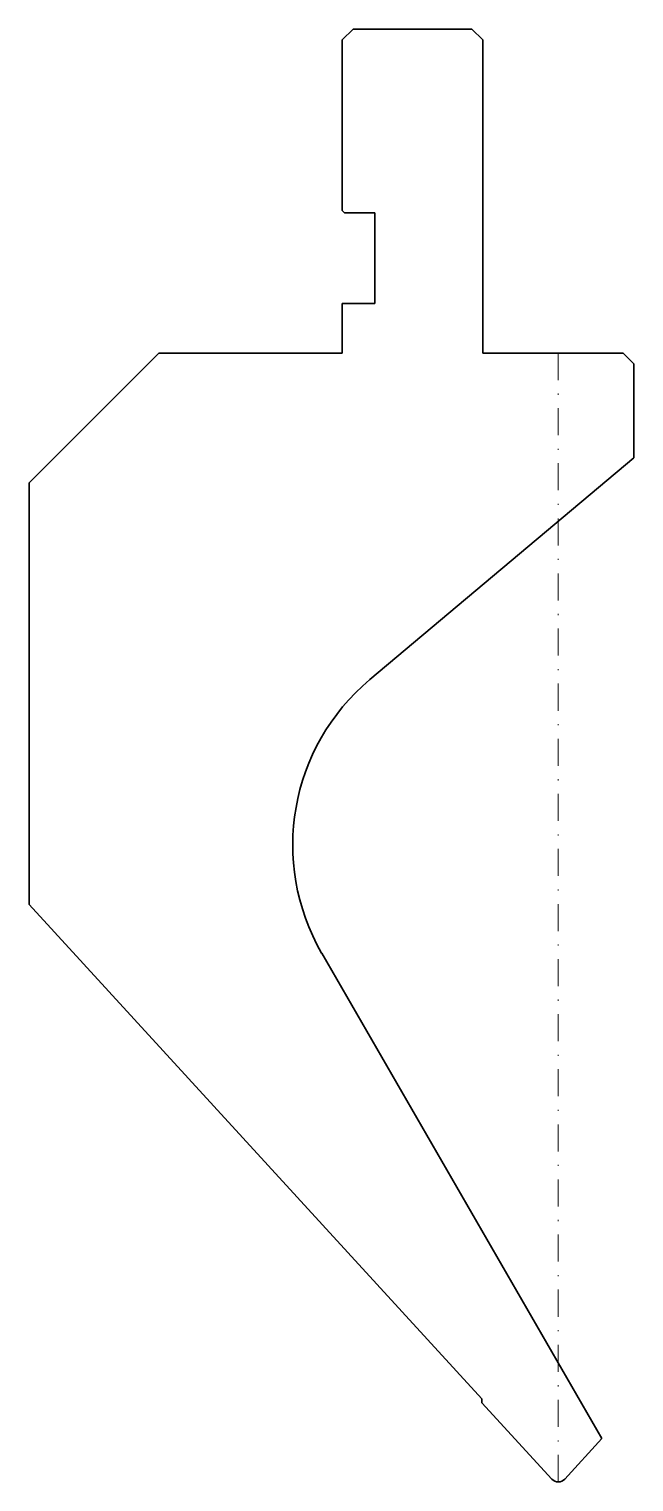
# Model space of a CAD drawing. Header units: millimetres. Extents: x -49 to 7, y 0 to 134.
import ezdxf

# ---------------------------------------------------------------- set-up
doc = ezdxf.new("R2010")
doc.units = ezdxf.units.MM
doc.header["$LTSCALE"] = 5
doc.linetypes.add('AUSGEZOGEN', pattern=[0])
doc.linetypes.add('DASHDOT', pattern=[1, 0.5, -0.25, 0, -0.25])
doc.layers.add('2', color=7, linetype='Continuous')

msp = doc.modelspace()

# ---------------------------------------------------------------- linework, layer by layer
at = {"layer": '2', "color": 7, "linetype": 'AUSGEZOGEN', "lineweight": 35}
for p, q in [((-20, 133.5), (-19, 134.5)), ((-20, 117.7), (-20, 133.5)), ((-19, 134.5), (-8, 134.5)), ((-8, 134.5), (-7, 133.5)), ((-7, 133.5), (-7, 104.5)), ((-19.8, 117.5), (-20, 117.7)), ((-17, 117.5), (-19.8, 117.5)), ((-17, 109.1), (-17, 117.5)), ((-20, 104.5), (-20, 109.1)), ((-20, 109.1), (-17, 109.1)), ((-49, 92.5), (-37, 104.5)), ((-37, 104.5), (-20, 104.5)), ((-7, 104.5), (6, 104.5)), ((6, 104.5), (7, 103.5)), ((7, 103.5), (7, 94.8)), ((7, 94.8), (-17.45, 74.28)), ((-49, 53.46), (-49, 92.5)), ((-7.07, 7.7), (-49, 53.46)), ((-21.91, 48.96), (4.04, 4.02)), ((-7.07, 7.33), (-7.07, 7.7)), ((-0.59, 0.26), (-7.07, 7.33)), ((4.04, 4.02), (0.59, 0.26))]:
    msp.add_line(p, q, dxfattribs=at)
at = {"layer": '2', "color": 7, "linetype": 'DASHDOT', "lineweight": 18}
msp.add_line((0, 0), (0, 104.5), dxfattribs=at)
at = {"layer": '2', "color": 7, "linetype": 'AUSGEZOGEN', "lineweight": 35}
for centre, radius, start, end in [((-4.59, 58.96), 20, 130, 210), ((0, 0.8), 0.8, 222.5, 317.5)]:
    msp.add_arc(centre, radius, start, end, dxfattribs=at)

doc.saveas('drawing.dxf')
